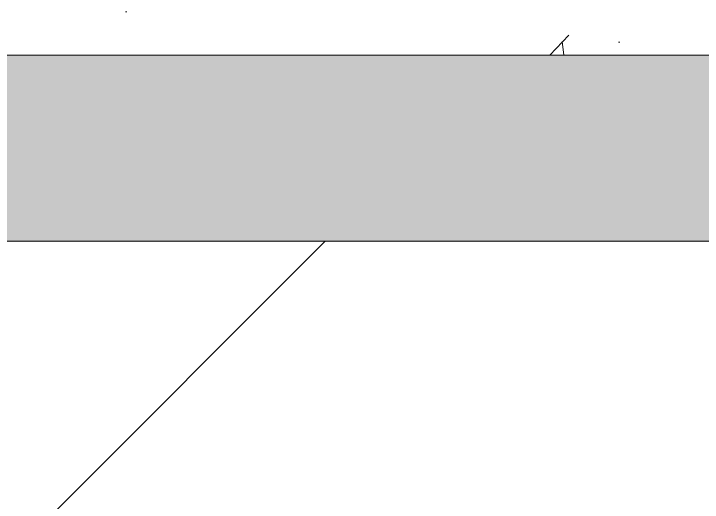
# Model space of a CAD drawing. Header units: millimetres. Extents: x 77165 to 11476408, y -193619 to 1121001.
# Drawn here: x 210346.3 to 210531.1, y 294402.8 to 294533.9 of the extents above; entities that cross this region are included whole.
import ezdxf

# ---------------------------------------------------------------- set-up
doc = ezdxf.new("R2010")
doc.units = ezdxf.units.MM
doc.layers.add('Элементы узлов', color=7, linetype='Continuous', lineweight=9)

msp = doc.modelspace()

# ---------------------------------------------------------------- hatches: boundary and pattern name
at = {"layer": 'Элементы узлов', "ltscale": 100, "true_color": 0x000000}
h = msp.add_hatch(dxfattribs=at)
h.set_pattern_fill('AR-CONC', color=18, scale=50, style=0)
h.set_pattern_definition([(50, (-4474395.27, 1027119.4), (358.630091, -31.376067), [37.5, -412.5]), (355, (-4474395.27, 1027119.4), (-69.375667, 376.096067), [30, -330]), (100.4514445, (-4474365.4, 1027116.8), (289.254423, 344.719995), [31.870096, -350.571056]), (46.1842, (-4474395.27, 1027219.4), (533.620665, -82.75964), [56.25, -618.75]), (96.635635, (-4474350.8, 1027212.5), (467.33097, 487.0593), [47.80517, -525.85688]), (351.184164, (-4474395.3, 1027219.4), (467.33097, 487.0593), [45, -495]), (21, (-4474345.27, 1027194.4), (298.453526, -201.309445), [37.5, -412.5]), (326, (-4474345.27, 1027194.4), (121.657666, 362.575023), [30, -330]), (71.451445, (-4474320.4, 1027177.63), (420.111188, 161.265576), [31.870095, -350.571056]), (37.5, (-4474395.27, 1027119.4), (6.0799277, 166.446927), [0, -326, 0, -335, 0, -331.25]), (7.5, (-4474395.27, 1027119.4), (131.534769, 197.205856), [0, -191, 0, -318.5, 0, -126.25]), (327.5, (-4474506.77, 1027119.4), (266.911218, -11.277436), [0, -125, 0, -390, 0, -517.5]), (317.5, (-4474556.77, 1027119.4), (291.593085, 50.052491), [0, -162.5, 0, -259, 0, -367.5])])
h.paths.add_polyline_path([(210760.30386, 294972.78747), (203934.89129, 294972.78747), (203934.89129, 294522.78747), (210760.30386, 294522.78747)])
at = {"layer": 'Элементы узлов'}
h = msp.add_hatch(color=0, dxfattribs=at)
h.paths.add_polyline_path([(204931.83854, 294472.57997), (204931.83854, 294522.78747), (204032.04476, 294522.78747), (203934.89129, 294522.78747), (203934.89129, 294472.57997)])
h.paths.add_polyline_path([(206874.90801, 294472.57997), (206874.90801, 294522.78747), (205903.37327, 294522.78747), (205903.37327, 294472.57997)])
h.paths.add_polyline_path([(207846.44275, 294522.78747), (207846.44275, 294472.57997), (208817.97748, 294472.57997), (208817.97748, 294522.78747)])
h.paths.add_polyline_path([(209789.51222, 294522.78747), (209789.51222, 294472.57997), (210761.04696, 294472.57997), (210761.04696, 294522.78747)])
at = {"layer": 'Элементы узлов', "ltscale": 100, "true_color": 0x000000}
h = msp.add_hatch(dxfattribs=at)
h.set_pattern_fill('ANSI35', color=18, scale=1000, style=0)
h.set_pattern_definition([(45, (-4474395.27, 1026969.4), (-176.776695, 176.776695), []), (45, (-4474218.5, 1026969.4), (-176.776695, 176.776695), [312.5, -62.5, 0, -62.5])])
h.paths.add_polyline_path([(210760.30386, 294472.78747), (203934.89129, 294472.78747), (203934.89129, 293472.78747), (210760.30386, 293472.78747)])

# ---------------------------------------------------------------- linework, layer by layer
at = {"layer": 'Элементы узлов'}
msp.add_lwpolyline([(203934.89129, 294472.78747), (210760.30386, 294472.78747), (210760.30386, 294972.78747), (203934.89129, 294972.78747)], close=True, dxfattribs=at)
msp.add_lwpolyline([(203934.89129, 294522.78747), (203934.89129, 294522.78747), (210760.30386, 294522.78747)], dxfattribs=at)
at = {"layer": 'Элементы узлов', "color": 18, "lineweight": 5, "ltscale": 100, "true_color": 0x000000}
msp.add_lwpolyline([(203934.89129, 294472.78747), (210760.30386, 294472.78747), (210760.30386, 293472.78747), (203934.89129, 293472.78747)], close=True, dxfattribs=at)

doc.saveas('drawing.dxf')
